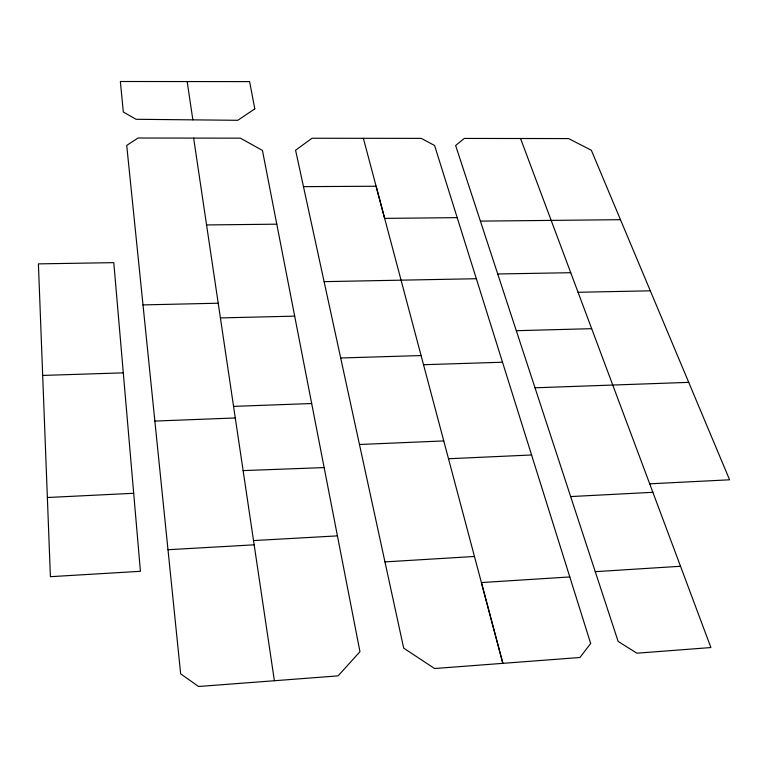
<?xml version="1.0" encoding="UTF-8"?>
<svg xmlns="http://www.w3.org/2000/svg" width="768" height="768" viewBox="0 0 768 768"><rect width="100%" height="100%" fill="white"/><g stroke="black" fill="none" stroke-linecap="round" stroke-linejoin="round"><path stroke-width="1.15" d="M274.387 680.736L338.102 675.869L359.962 651.696L262.445 150.432L240.432 138.163L138.048 138.01L126.72 145.421L180.662 673.853L198.586 686.496L274.387 680.736L193.642 138.096M649.68 483.83L729.6 479.798L591.35 150.269L568.608 138.576L464.304 138.432L455.626 145.507L595.258 571.67L680.506 566.275M569.798 576.941L481.411 582.566L502.858 663.341L376.109 186.24L303.475 186.643M384.96 561.898L474.432 556.474M167.99 549.725L254.17 544.819M253.517 540.566L337.43 535.882M570.624 496.57L652.877 492.307L710.899 647.549L636.874 653.194L618.134 641.424L595.258 571.67M47.414 497.51L133.68 493.286M448.474 458.746L531.581 454.982M359.462 444.49L443.741 440.928M154.838 421.075L235.248 417.965M233.52 406.378L311.683 403.526M243.082 470.602L324.144 467.587M534.989 387.802L688.723 382.358M42.682 375.427L50.4 576.682L140.419 571.306L113.789 262.646L38.4 263.875L42.682 375.427L123.293 372.854M423.504 364.714L502.522 362.227M340.685 357.984L421.075 355.555M516.288 330.701L591.658 328.675M220.387 317.923L294.682 316.138M142.992 304.906L218.198 303.216M578.074 292.282L650.314 290.813M324.106 281.645L476.342 278.726M497.722 273.974L570.739 272.707M457.2 217.642L384.634 218.381L363.379 138.307M620.467 219.686L480.394 221.117M206.554 224.938L276.797 224.179M520.55 138.509L652.877 492.307M187.162 81.571L192.864 119.856M590.659 643.469L579.955 657.494L434.563 668.525L403.68 648.115L295.574 150.23L312.019 138.25L421.277 138.374L434.592 145.507L590.659 643.469M254.794 108.845L237.802 120.298L136.07 119.29L123.322 112.003L120.365 81.504L249.6 81.61L254.794 108.845"/></g></svg>
